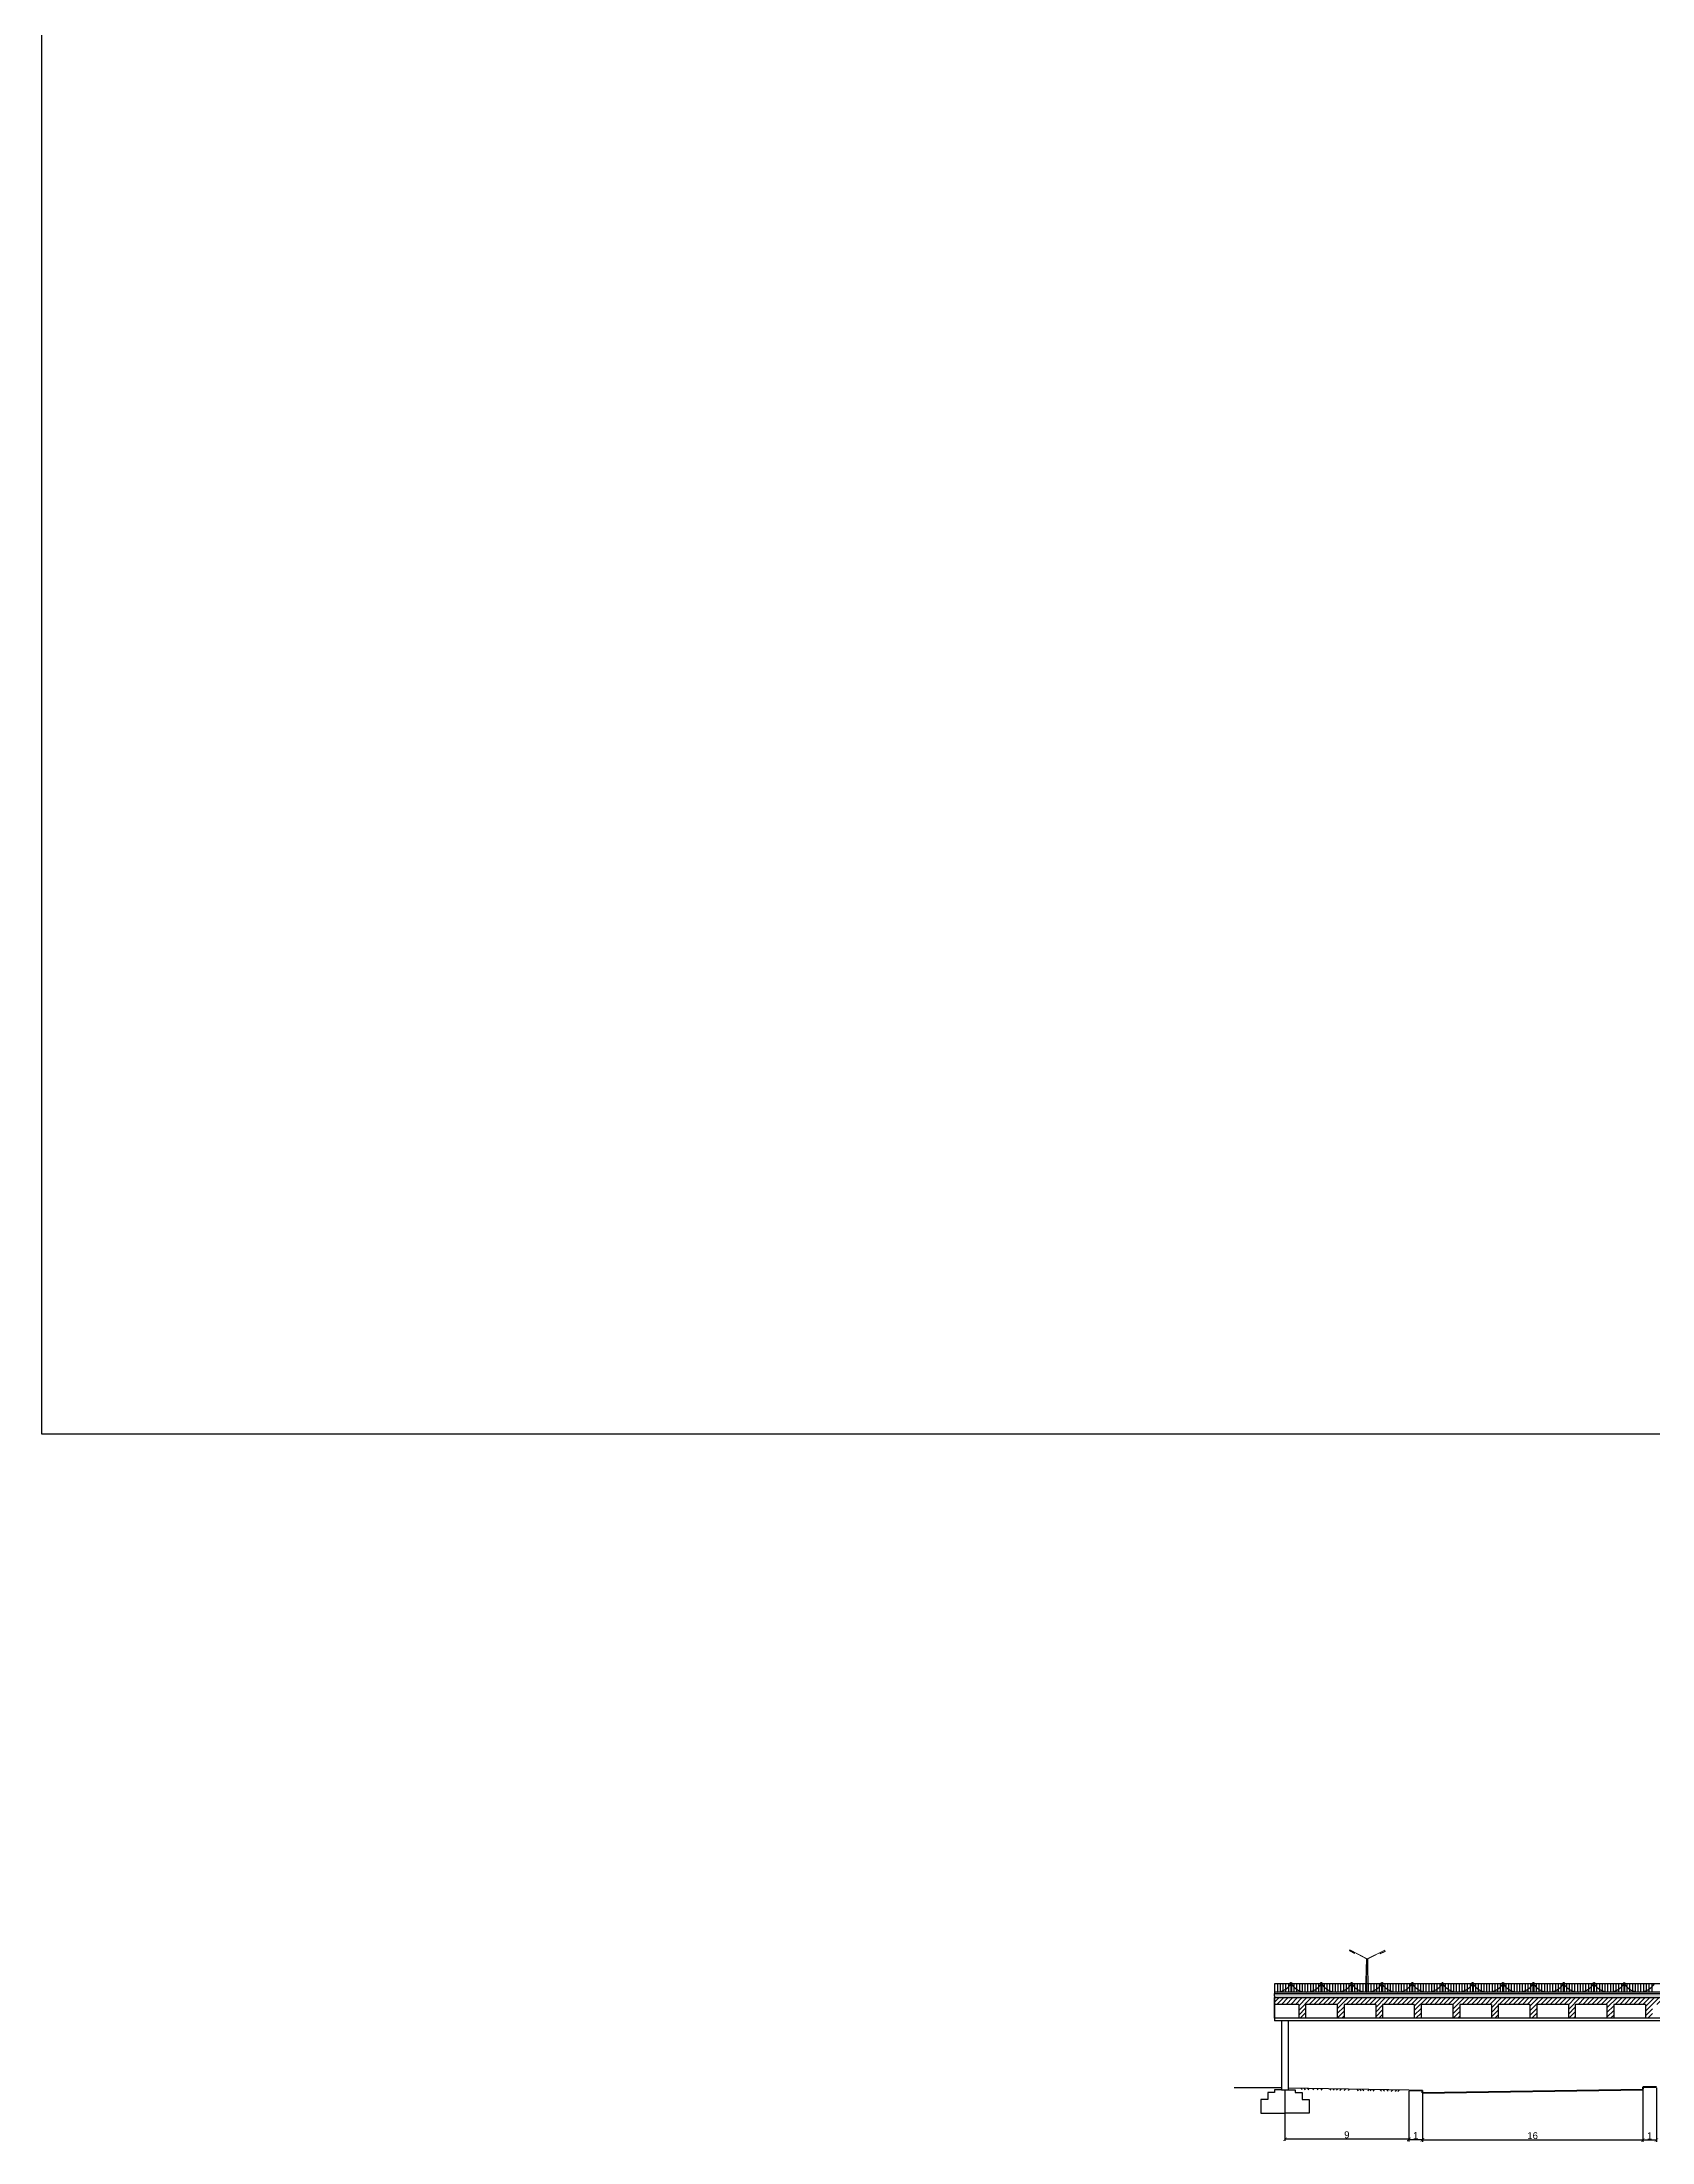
# Model space of a CAD drawing. Header units: millimetres. Extents: x -2825 to 30098, y -1816 to 5947.
# Drawn here: x -1538.7 to -1421.7, y -1065.7 to -913.1 of the extents above; entities that cross this region are included whole.
import ezdxf

# ---------------------------------------------------------------- set-up
doc = ezdxf.new("R2010")
doc.units = ezdxf.units.MM
for name, color, linetype, lineweight in [('RAZMERU', 7, 'Continuous', 15), ('Отметки', 90, 'Continuous', 25), ('поперечник', 250, 'Continuous', 15)]:
    doc.layers.add(name, color=color, linetype=linetype, lineweight=lineweight)
doc.styles.get("Standard").update_dxf_attribs({"font": 'arial.ttf'})
doc.dimstyles.new('Переход', dxfattribs={"dimscale": 0.1, "dimtxt": 5, "dimasz": 2.5, "dimexe": 1.25, "dimexo": 0.625, "dimtad": 1, "dimtxsty": 'Standard', "dimblk": 'ARCHTICK', "dimcen": 2.5, "dimadec": 0, "dimazin": 0, "dimtfac": 1, "dimtmove": 0, "dimatfit": 3, "dimldrblk": 'ARCHTICK', "dimfxl": 1, "dimarcsym": 0})

# ---------------------------------------------------------------- blocks, each defined once
blk = doc.blocks.new('25')
blk.add_lwpolyline([(0, 0), (0, 600)])
blk = doc.blocks.new('_ArchTick')
at = {"color": 0, "linetype": 'ByBlock', "const_width": 0.15}
blk.add_lwpolyline([(-0.5, -0.5), (0.5, 0.5)], dxfattribs=at)
blk = doc.blocks.new('*D731')
at = {"layer": 'Defpoints', "color": 0, "transparency": 16777216}
for p in [(-1421.37, -1061.69), (-1422.37, -1061.86), (-1422.37, -1065.54)]:
    blk.add_point(p, dxfattribs=at)
at = {"layer": 'RAZMERU', "color": 0, "lineweight": -2, "transparency": 16777216}
for p, q in [((-1422.37, -1061.92), (-1422.37, -1065.67)), ((-1421.37, -1061.75), (-1421.37, -1065.67)), ((-1421.37, -1065.54), (-1422.37, -1065.54))]:
    blk.add_line(p, q, dxfattribs=at)
at = {"layer": 'RAZMERU', "color": 0, "lineweight": -2, "transparency": 16777216, "xscale": 0.25, "yscale": 0.25, "zscale": 0.25, "rotation": 180}
blk.add_blockref('_ArchTick', (-1422.37, -1065.54), dxfattribs=at)
at = {"layer": 'RAZMERU', "color": 0, "lineweight": -2, "transparency": 16777216, "xscale": 0.25, "yscale": 0.25, "zscale": 0.25}
blk.add_blockref('_ArchTick', (-1421.37, -1065.54), dxfattribs=at)
at = {"layer": 'RAZMERU', "color": 0, "transparency": 16777216, "insert": (-1421.87, -1065.23), "char_height": 0.5, "attachment_point": 5}
blk.add_mtext('1', dxfattribs=at)
blk = doc.blocks.new('*D732')
at = {"layer": 'Defpoints', "color": 0, "transparency": 16777216}
for p in [(-1438.37, -1062.1), (-1422.37, -1061.86), (-1438.37, -1065.54)]:
    blk.add_point(p, dxfattribs=at)
at = {"layer": 'RAZMERU', "color": 0, "lineweight": -2, "transparency": 16777216}
for p, q in [((-1438.37, -1062.16), (-1438.37, -1065.67)), ((-1422.37, -1061.92), (-1422.37, -1065.67)), ((-1422.37, -1065.54), (-1438.37, -1065.54))]:
    blk.add_line(p, q, dxfattribs=at)
at = {"layer": 'RAZMERU', "color": 0, "lineweight": -2, "transparency": 16777216, "xscale": 0.25, "yscale": 0.25, "zscale": 0.25, "rotation": 180}
blk.add_blockref('_ArchTick', (-1438.37, -1065.54), dxfattribs=at)
at = {"layer": 'RAZMERU', "color": 0, "lineweight": -2, "transparency": 16777216, "xscale": 0.25, "yscale": 0.25, "zscale": 0.25}
blk.add_blockref('_ArchTick', (-1422.37, -1065.54), dxfattribs=at)
at = {"layer": 'RAZMERU', "color": 0, "transparency": 16777216, "insert": (-1430.37, -1065.22), "char_height": 0.5, "attachment_point": 5}
blk.add_mtext('16', dxfattribs=at)
blk = doc.blocks.new('*D733')
at = {"layer": 'Defpoints', "color": 0, "transparency": 16777216}
for p in [(-1439.37, -1061.93), (-1438.37, -1061.95), (-1439.37, -1065.52)]:
    blk.add_point(p, dxfattribs=at)
at = {"layer": 'RAZMERU', "color": 0, "lineweight": -2, "transparency": 16777216}
for p, q in [((-1439.37, -1061.99), (-1439.37, -1065.65)), ((-1438.37, -1062.01), (-1438.37, -1065.65)), ((-1438.37, -1065.52), (-1439.37, -1065.52))]:
    blk.add_line(p, q, dxfattribs=at)
at = {"layer": 'RAZMERU', "color": 0, "lineweight": -2, "transparency": 16777216, "xscale": 0.25, "yscale": 0.25, "zscale": 0.25, "rotation": 180}
blk.add_blockref('_ArchTick', (-1439.37, -1065.52), dxfattribs=at)
at = {"layer": 'RAZMERU', "color": 0, "lineweight": -2, "transparency": 16777216, "xscale": 0.25, "yscale": 0.25, "zscale": 0.25}
blk.add_blockref('_ArchTick', (-1438.37, -1065.52), dxfattribs=at)
at = {"layer": 'RAZMERU', "color": 0, "transparency": 16777216, "insert": (-1438.87, -1065.21), "char_height": 0.5, "attachment_point": 5}
blk.add_mtext('1', dxfattribs=at)
blk = doc.blocks.new('*D734')
at = {"layer": 'Defpoints', "color": 0, "transparency": 16777216}
for p in [(-1448.37, -1061.89), (-1439.37, -1061.93), (-1448.37, -1065.48)]:
    blk.add_point(p, dxfattribs=at)
at = {"layer": 'RAZMERU', "color": 0, "lineweight": -2, "transparency": 16777216}
for p, q in [((-1448.37, -1061.95), (-1448.37, -1065.6)), ((-1439.37, -1061.99), (-1439.37, -1065.6)), ((-1439.37, -1065.48), (-1448.37, -1065.48))]:
    blk.add_line(p, q, dxfattribs=at)
at = {"layer": 'RAZMERU', "color": 0, "lineweight": -2, "transparency": 16777216, "xscale": 0.25, "yscale": 0.25, "zscale": 0.25, "rotation": 180}
blk.add_blockref('_ArchTick', (-1448.37, -1065.48), dxfattribs=at)
at = {"layer": 'RAZMERU', "color": 0, "lineweight": -2, "transparency": 16777216, "xscale": 0.25, "yscale": 0.25, "zscale": 0.25}
blk.add_blockref('_ArchTick', (-1439.37, -1065.48), dxfattribs=at)
at = {"layer": 'RAZMERU', "color": 0, "transparency": 16777216, "insert": (-1443.87, -1065.16), "char_height": 0.5, "attachment_point": 5}
blk.add_mtext('9', dxfattribs=at)

msp = doc.modelspace()

# ---------------------------------------------------------------- hatches: boundary and pattern name
h = msp.add_hatch()
h.set_pattern_fill('SACNCR', color=256, scale=0.04, angle=90)
h.set_pattern_definition([(135, (1905.45264, 2905.56516), (-0.0673519209, -0.0673519209), []), (135, (1905.45264, 2905.63251), (-0.0673519209, -0.0673519209), [0, -0.09525])])
h.paths.add_polyline_path([(-1449.11886, -1055.18599), (-1449.11886, -1055.08599), (-1449.11886, -1054.98599), (-1449.11886, -1054.88599), (-1306.50891, -1054.88599), (-1306.50891, -1055.18599)])
h = msp.add_hatch()
h.set_pattern_fill('ANSI31', color=256, scale=0.075)
h.set_pattern_definition([(45, (1905.45264, 2905.56516), (-0.168379802, 0.168379802), [])])
h.paths.add_polyline_path([(-1441.76886, -1055.68599), (-1444.06886, -1055.68599), (-1444.06886, -1056.68599), (-1444.56886, -1056.68599), (-1444.56886, -1055.68599), (-1446.86886, -1055.68599), (-1446.86886, -1056.68599), (-1447.36886, -1056.68599), (-1447.36886, -1055.68599), (-1449.11886, -1055.68599), (-1449.11886, -1055.18599), (-1384.11886, -1055.18599), (-1384.11886, -1055.68599), (-1385.26886, -1055.68599), (-1385.26886, -1056.68599), (-1385.76886, -1056.68599), (-1385.76886, -1055.68599), (-1388.06886, -1055.68599), (-1388.06886, -1056.68599), (-1388.56886, -1056.68599), (-1388.56886, -1055.68599), (-1390.86886, -1055.68599), (-1390.86886, -1056.68599), (-1391.36886, -1056.68599), (-1391.36886, -1055.68599), (-1393.66886, -1055.68599), (-1393.66886, -1056.68599), (-1394.16886, -1056.68599), (-1394.16886, -1055.68599), (-1396.46886, -1055.68599), (-1396.46886, -1056.68599), (-1396.96886, -1056.68599), (-1396.96886, -1055.68599), (-1399.26886, -1055.68599), (-1399.26886, -1056.68599), (-1399.76886, -1056.68599), (-1399.76886, -1055.68599), (-1402.06886, -1055.68599), (-1402.06886, -1056.68599), (-1402.56886, -1056.68599), (-1402.56886, -1055.68599), (-1404.86886, -1055.68599), (-1404.86886, -1056.68599), (-1405.36886, -1056.68599), (-1405.36886, -1055.68599), (-1407.66886, -1055.68599), (-1407.66886, -1056.68599), (-1408.16886, -1056.68599), (-1408.16886, -1055.68599), (-1410.46886, -1055.68599), (-1410.46886, -1056.68599), (-1410.96886, -1056.68599), (-1410.96886, -1055.68599), (-1413.26886, -1055.68599), (-1413.26886, -1056.68599), (-1413.76886, -1056.68599), (-1413.76886, -1055.68599), (-1416.06886, -1055.68599), (-1416.06886, -1056.68599), (-1416.56886, -1056.68599), (-1416.56886, -1055.68599), (-1418.86886, -1055.68599), (-1418.86886, -1056.68599), (-1419.36886, -1056.68599), (-1419.36886, -1055.68599), (-1421.66886, -1055.68599), (-1421.66886, -1056.68599), (-1422.16886, -1056.68599), (-1422.16886, -1055.68599), (-1424.46886, -1055.68599), (-1424.46886, -1056.68599), (-1424.96886, -1056.68599), (-1424.96886, -1055.68599), (-1427.26886, -1055.68599), (-1427.26886, -1056.68599), (-1427.76886, -1056.68599), (-1427.76886, -1055.68599), (-1430.06886, -1055.68599), (-1430.06886, -1056.68599), (-1430.56886, -1056.68599), (-1430.56886, -1055.68599), (-1432.86886, -1055.68599), (-1432.86886, -1056.68599), (-1433.36886, -1056.68599), (-1433.36886, -1055.68599), (-1435.66886, -1055.68599), (-1435.66886, -1056.68599), (-1436.16886, -1056.68599), (-1436.16886, -1055.68599), (-1438.46886, -1055.68599), (-1438.46886, -1056.68599), (-1438.96886, -1056.68599), (-1438.96886, -1055.68599), (-1441.26886, -1055.68599), (-1441.26886, -1056.68599), (-1441.76886, -1056.68599)])

# ---------------------------------------------------------------- linework, layer by layer
for p, q in [((-1449.11886, -1054.98599), (-1449.11886, -1054.88599)), ((-1449.11886, -1054.88599), (-1384.11886, -1054.88599)), ((-1449.11886, -1055.08599), (-1449.11886, -1054.98599)), ((-1447.36886, -1055.68599), (-1447.36886, -1056.68599)), ((-1446.86886, -1055.68599), (-1446.86886, -1056.68599)), ((-1444.56886, -1055.68599), (-1444.56886, -1056.68599)), ((-1444.06886, -1055.68599), (-1444.06886, -1056.68599)), ((-1441.76886, -1055.68599), (-1441.76886, -1056.68599)), ((-1441.26886, -1055.68599), (-1441.26886, -1056.68599)), ((-1438.96886, -1055.68599), (-1438.96886, -1056.68599)), ((-1438.46886, -1055.68599), (-1438.46886, -1056.68599)), ((-1436.16886, -1055.68599), (-1436.16886, -1056.68599)), ((-1435.66886, -1055.68599), (-1435.66886, -1056.68599)), ((-1433.36886, -1055.68599), (-1433.36886, -1056.68599)), ((-1432.86886, -1055.68599), (-1432.86886, -1056.68599)), ((-1430.56886, -1055.68599), (-1430.56886, -1056.68599)), ((-1430.06886, -1055.68599), (-1430.06886, -1056.68599)), ((-1427.76886, -1055.68599), (-1427.76886, -1056.68599)), ((-1427.26886, -1055.68599), (-1427.26886, -1056.68599)), ((-1424.96886, -1055.68599), (-1424.96886, -1056.68599)), ((-1424.46886, -1055.68599), (-1424.46886, -1056.68599)), ((-1422.16886, -1055.68599), (-1422.16886, -1056.68599))]:
    msp.add_line(p, q)
for points in [[(-1384.11886, -1054.18599), (-1449.11886, -1054.18599)], [(-1384.11886, -1054.78599), (-1449.11886, -1054.78599), (-1449.11886, -1054.88599)], [(-1449.11886, -1055.08599), (-1449.11886, -1056.88599)], [(-1449.11886, -1056.68599), (-1449.11886, -1055.18599), (-1384.11886, -1055.18599)], [(-1447.36886, -1055.68599), (-1449.11886, -1055.68599)], [(-1384.11886, -1056.68599), (-1449.11886, -1056.68599)], [(-1384.11886, -1056.88599), (-1449.11886, -1056.88599)], [(-1448.11886, -1061.88599), (-1448.11886, -1056.88599), (-1448.61886, -1056.88599), (-1448.61886, -1061.88599), (-1448.11886, -1061.88599)], [(-1444.56886, -1055.68599), (-1446.86886, -1055.68599)], [(-1441.76886, -1055.68599), (-1444.06886, -1055.68599)], [(-1438.96886, -1055.68599), (-1441.26886, -1055.68599)], [(-1436.16886, -1055.68599), (-1438.46886, -1055.68599)], [(-1433.36886, -1055.68599), (-1435.66886, -1055.68599)], [(-1430.56886, -1055.68599), (-1432.86886, -1055.68599)], [(-1427.76886, -1055.68599), (-1430.06886, -1055.68599)], [(-1424.96886, -1055.68599), (-1427.26886, -1055.68599)], [(-1422.16886, -1055.68599), (-1424.46886, -1055.68599)], [(-1448.61886, -1061.74295), (-1452.05589, -1061.74295)], [(-1448.61886, -1061.88599), (-1449.11886, -1061.88599), (-1449.11886, -1062.08599), (-1449.61886, -1062.08599), (-1449.61886, -1062.58599), (-1450.11886, -1062.58599), (-1450.11886, -1063.58599), (-1448.36886, -1063.58599)], [(-1448.11886, -1061.88599), (-1447.61886, -1061.88599), (-1447.61886, -1062.08599), (-1447.11886, -1062.08599), (-1447.11886, -1062.58599), (-1446.61886, -1062.58599), (-1446.61886, -1063.58599), (-1448.36886, -1063.58599)], [(-1439.36886, -1061.92599), (-1448.11886, -1061.7574)], [(-1447.21418, -1061.77483), (-1447.12175, -1061.87663)], [(-1446.99459, -1061.77907), (-1446.90216, -1061.88086)], [(-1446.72683, -1061.78422), (-1446.6344, -1061.88602)], [(-1446.23764, -1061.79365), (-1446.33203, -1061.89185)], [(-1445.92675, -1061.79964), (-1446.02113, -1061.89784)], [(-1445.65409, -1061.80489), (-1445.74848, -1061.90309)], [(-1445.13271, -1061.81494), (-1445.04028, -1061.91674)], [(-1444.88453, -1061.81972), (-1444.7921, -1061.92152)], [(-1444.65285, -1061.82418), (-1444.56042, -1061.92598)], [(-1444.27401, -1061.83148), (-1444.36839, -1061.92968)], [(-1443.96311, -1061.83747), (-1444.0575, -1061.93567)], [(-1443.69046, -1061.84273), (-1443.78484, -1061.94093)], [(-1443.14971, -1061.85314), (-1443.05728, -1061.95494)], [(-1442.91988, -1061.85757), (-1442.82745, -1061.95937)], [(-1442.72058, -1061.86141), (-1442.62815, -1061.96321)], [(-1442.25681, -1061.87035), (-1442.3512, -1061.96855)], [(-1442.08625, -1061.87363), (-1442.18064, -1061.97183)], [(-1441.88319, -1061.87755), (-1441.97757, -1061.97575)], [(-1441.45257, -1061.88584), (-1441.36014, -1061.98764)], [(-1441.23019, -1061.89013), (-1441.13776, -1061.99193)], [(-1440.96591, -1061.89522), (-1440.87348, -1061.99702)], [(-1440.56175, -1061.90301), (-1440.65614, -1062.00121)], [(-1440.27473, -1061.90854), (-1440.36911, -1062.00674)], [(-1440.07829, -1061.91232), (-1440.17268, -1062.01052)]]:
    msp.add_lwpolyline(points)
at = {"lineweight": 50}
for points in [[(-1421.36886, -1061.68599), (-1422.36886, -1061.70599)], [(-1422.36886, -1061.70599), (-1422.36886, -1061.85599)], [(-1439.36886, -1061.92599), (-1438.36886, -1061.94599)], [(-1438.36886, -1062.09599), (-1422.36886, -1061.85599)], [(-1438.36886, -1062.09599), (-1438.36886, -1061.94599)]]:
    msp.add_lwpolyline(points, dxfattribs=at)
for centre in [(-1447.91816, -1054.13748), (-1445.71816, -1054.13748), (-1443.51816, -1054.13748), (-1441.31816, -1054.13748), (-1439.11839, -1054.13748), (-1436.91839, -1054.13748), (-1434.71839, -1054.13748), (-1432.51839, -1054.13748), (-1430.31839, -1054.13748), (-1428.11862, -1054.13748), (-1425.91862, -1054.13748), (-1423.71862, -1054.13748)]:
    msp.add_circle(centre, 0.04851)
for centre, start in [((-1449.01816, -1053.47766), 265.6164296), ((-1446.81816, -1053.47766), 212.7790806), ((-1444.61816, -1053.47766), 212.7790806), ((-1442.41816, -1053.47766), 212.7790806), ((-1440.21816, -1053.47766), 212.7790806), ((-1438.01839, -1053.47766), 212.7790806), ((-1435.81839, -1053.47766), 212.7790806), ((-1433.61839, -1053.47766), 212.7790806), ((-1431.41839, -1053.47766), 212.7790806), ((-1429.21839, -1053.47766), 212.7790806), ((-1427.01862, -1053.47766), 212.7790806), ((-1424.81862, -1053.47766), 212.7790806), ((-1422.61862, -1053.47766), 212.7790806)]:
    msp.add_arc(centre, 1.30833, start, 327.2209194)
at = {"layer": 'Отметки'}
msp.add_lwpolyline([(-1236.56773, -1014.25599), (-1538.68766, -1014.25599), (-1538.68766, -758.6196), (-1236.56773, -758.6196)], close=True, dxfattribs=at)
at = {"layer": 'поперечник', "color": 7, "lineweight": 15}
for p, q in [((-1443.68633, -1051.77043), (-1443.68779, -1051.79665)), ((-1443.68779, -1051.79665), (-1443.31774, -1051.98609)), ((-1443.68633, -1051.77043), (-1443.65982, -1051.71965)), ((-1443.31163, -1051.9666), (-1443.68633, -1051.77043)), ((-1442.38956, -1052.36523), (-1443.66131, -1051.71887)), ((-1442.42889, -1052.36226), (-1443.66131, -1051.71887)), ((-1443.31774, -1051.98609), (-1443.31163, -1051.9666)), ((-1443.31163, -1051.9666), (-1443.30071, -1051.90713)), ((-1442.38817, -1052.37187), (-1442.42295, -1054.78599)), ((-1442.38817, -1052.37187), (-1442.42295, -1054.78599)), ((-1442.38658, -1052.36528), (-1441.09674, -1051.75582)), ((-1442.34719, -1052.36344), (-1441.09674, -1051.75582)), ((-1441.45341, -1051.99337), (-1441.46262, -1051.93361)), ((-1441.45341, -1051.99337), (-1441.07322, -1051.80808)), ((-1441.44787, -1052.01303), (-1441.45341, -1051.99337)), ((-1441.07251, -1051.83433), (-1441.44787, -1052.01303)), ((-1441.07322, -1051.80808), (-1441.09825, -1051.75656)), ((-1441.07322, -1051.80808), (-1441.07251, -1051.83433))]:
    msp.add_line(p, q, dxfattribs=at)
for points in [[(-1442.42889, -1052.36226), (-1442.51816, -1054.78599)], [(-1442.34719, -1052.36344), (-1442.3278, -1054.78599)]]:
    msp.add_lwpolyline(points, dxfattribs=at)

# ---------------------------------------------------------------- block references
at = {"xscale": -0.001, "yscale": 0.001, "zscale": 0.001, "rotation": 180}
for p in [(-1449.11816, -1054.18599), (-1448.91816, -1054.18599), (-1448.71816, -1054.18599), (-1448.51816, -1054.18599), (-1448.31816, -1054.18599), (-1448.11816, -1054.18599), (-1447.94816, -1054.18599), (-1447.91816, -1054.18599), (-1447.88816, -1054.18599), (-1447.71816, -1054.18599), (-1447.51816, -1054.18599), (-1447.31816, -1054.18599), (-1447.11816, -1054.18599), (-1446.91816, -1054.18599), (-1446.71816, -1054.18599), (-1446.51816, -1054.18599), (-1446.31816, -1054.18599), (-1446.11816, -1054.18599), (-1445.91816, -1054.18599), (-1445.74816, -1054.18599), (-1445.71816, -1054.18599), (-1445.68816, -1054.18599), (-1445.51816, -1054.18599), (-1445.31816, -1054.18599), (-1445.11816, -1054.18599), (-1444.91816, -1054.18599), (-1444.71816, -1054.18599), (-1444.51816, -1054.18599), (-1444.31816, -1054.18599), (-1444.11816, -1054.18599), (-1443.91816, -1054.18599), (-1443.71816, -1054.18599), (-1443.54816, -1054.18599), (-1443.51816, -1054.18599), (-1443.48816, -1054.18599), (-1443.31816, -1054.18599), (-1443.11816, -1054.18599), (-1442.91816, -1054.18599), (-1442.71816, -1054.18599), (-1442.51816, -1054.18599), (-1442.31816, -1054.18599), (-1442.11816, -1054.18599), (-1441.91816, -1054.18599), (-1441.71816, -1054.18599), (-1441.51816, -1054.18599), (-1441.34816, -1054.18599), (-1441.31816, -1054.18599), (-1441.28816, -1054.18599), (-1441.11816, -1054.18599), (-1440.91816, -1054.18599), (-1440.71816, -1054.18599), (-1440.51816, -1054.18599), (-1440.31816, -1054.18599), (-1440.11816, -1054.18599), (-1439.91816, -1054.18599), (-1439.71816, -1054.18599), (-1439.51816, -1054.18599), (-1439.31816, -1054.18599), (-1439.14816, -1054.18599), (-1439.11839, -1054.18599), (-1439.08816, -1054.18599), (-1438.91839, -1054.18599), (-1438.71839, -1054.18599), (-1438.51839, -1054.18599), (-1438.31839, -1054.18599), (-1438.11839, -1054.18599), (-1437.91839, -1054.18599), (-1437.71839, -1054.18599), (-1437.51839, -1054.18599), (-1437.31839, -1054.18599), (-1437.11839, -1054.18599), (-1436.94839, -1054.18599), (-1436.91839, -1054.18599), (-1436.88839, -1054.18599), (-1436.71839, -1054.18599), (-1436.51839, -1054.18599), (-1436.31839, -1054.18599), (-1436.11839, -1054.18599), (-1435.91839, -1054.18599), (-1435.71839, -1054.18599), (-1435.51839, -1054.18599), (-1435.31839, -1054.18599), (-1435.11839, -1054.18599), (-1434.91839, -1054.18599), (-1434.74839, -1054.18599), (-1434.71839, -1054.18599), (-1434.68839, -1054.18599), (-1434.51839, -1054.18599), (-1434.31839, -1054.18599), (-1434.11839, -1054.18599), (-1433.91839, -1054.18599), (-1433.71839, -1054.18599), (-1433.51839, -1054.18599), (-1433.31839, -1054.18599), (-1433.11839, -1054.18599), (-1432.91839, -1054.18599), (-1432.71839, -1054.18599), (-1432.54839, -1054.18599), (-1432.51839, -1054.18599), (-1432.48839, -1054.18599), (-1432.31839, -1054.18599), (-1432.11839, -1054.18599), (-1431.91839, -1054.18599), (-1431.71839, -1054.18599), (-1431.51839, -1054.18599), (-1431.31839, -1054.18599), (-1431.11839, -1054.18599), (-1430.91839, -1054.18599), (-1430.71839, -1054.18599), (-1430.51839, -1054.18599), (-1430.34839, -1054.18599), (-1430.31839, -1054.18599), (-1430.28839, -1054.18599), (-1430.11839, -1054.18599), (-1429.91839, -1054.18599), (-1429.71839, -1054.18599), (-1429.51839, -1054.18599), (-1429.31839, -1054.18599), (-1429.11839, -1054.18599), (-1428.91839, -1054.18599), (-1428.71839, -1054.18599), (-1428.51839, -1054.18599), (-1428.31839, -1054.18599), (-1428.14839, -1054.18599), (-1428.11862, -1054.18599), (-1428.08839, -1054.18599), (-1427.91862, -1054.18599), (-1427.71862, -1054.18599), (-1427.51862, -1054.18599), (-1427.31862, -1054.18599), (-1427.11862, -1054.18599), (-1426.91862, -1054.18599), (-1426.71862, -1054.18599), (-1426.51862, -1054.18599), (-1426.31862, -1054.18599), (-1426.11862, -1054.18599), (-1425.94862, -1054.18599), (-1425.91862, -1054.18599), (-1425.88862, -1054.18599), (-1425.71862, -1054.18599), (-1425.51862, -1054.18599), (-1425.31862, -1054.18599), (-1425.11862, -1054.18599), (-1424.91862, -1054.18599), (-1424.71862, -1054.18599), (-1424.51862, -1054.18599), (-1424.31862, -1054.18599), (-1424.11862, -1054.18599), (-1423.91862, -1054.18599), (-1423.74862, -1054.18599), (-1423.71862, -1054.18599), (-1423.68862, -1054.18599), (-1423.51862, -1054.18599), (-1423.31862, -1054.18599), (-1423.11862, -1054.18599), (-1422.91862, -1054.18599), (-1422.71862, -1054.18599), (-1422.51862, -1054.18599), (-1422.31862, -1054.18599), (-1422.11862, -1054.18599), (-1421.91862, -1054.18599), (-1421.71862, -1054.18599)]:
    msp.add_blockref('25', p, dxfattribs=at)

# ---------------------------------------------------------------- dimensions: what is measured, and where the dimension line sits
at = {"layer": 'RAZMERU'}
for base, p1, p2, picture, middle in [((-1422.36886, -1065.54095), (-1421.36886, -1061.68599), (-1422.36886, -1061.85599), '*D731', (-1421.86886, -1065.54095)), ((-1439.36886, -1065.52457), (-1438.36886, -1061.94599), (-1439.36886, -1061.92599), '*D733', (-1438.86886, -1065.52457))]:
    dim = msp.add_linear_dim(base=base, p1=p1, p2=p2, dimstyle='Переход', dxfattribs=at)
    dim.commit()
    dim.dimension.update_dxf_attribs({"geometry": picture, "text_midpoint": middle, "dimtype": 160})
for base, p1, p2, picture, middle in [((-1448.36886, -1065.47624), (-1439.36886, -1061.92599), (-1448.36886, -1061.88599), '*D734', (-1443.86886, -1065.15845)), ((-1438.36886, -1065.54095), (-1422.36886, -1061.85599), (-1438.36886, -1062.09599), '*D732', (-1430.36886, -1065.22316))]:
    dim = msp.add_linear_dim(base=base, p1=p1, p2=p2, dimstyle='Переход', dxfattribs=at)
    dim.commit()
    dim.dimension.update_dxf_attribs({"geometry": picture, "text_midpoint": middle})

doc.saveas('drawing.dxf')
